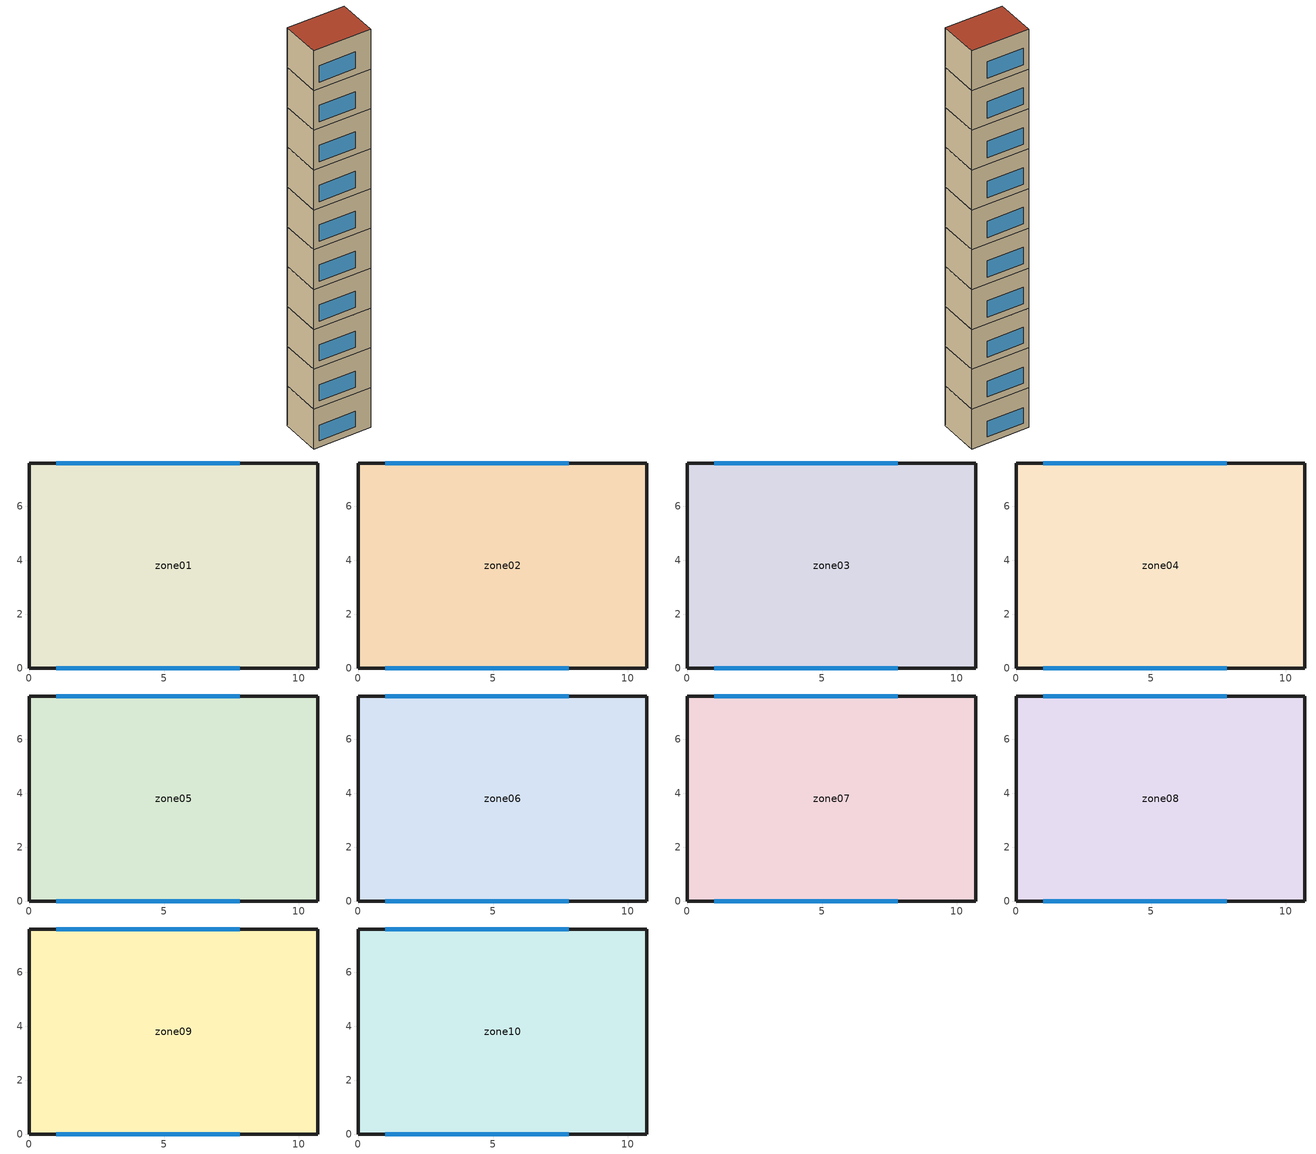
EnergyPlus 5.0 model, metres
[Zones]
zone01
 floor ground (GROUND_FLOOR): 10.7,7.6 10.7,0 0,0 0,7.6 z0
 wall outside (EXT_WALL): 10.7,0 10.7,7.6 0,7.6 0,0 10.7,0 z0:7.7
 window (EXT_WINDOW1): 1,0 7.8,0 / 7.8,7.6 1,7.6 z1.25:4.25
 ceiling to zone02 (ADJ_CEILING): 0,7.6 0,0 10.7,0 10.7,7.6 z7.7
zone02
 floor to zone01 (ADJ_CEILING): 10.7,7.6 10.7,0 0,0 0,7.6 z7.7
 wall outside (EXT_WALL): 10.7,0 10.7,7.6 0,7.6 0,0 10.7,0 z7.7:15.4
 window (EXT_WINDOW1): 1,0 7.8,0 / 7.8,7.6 1,7.6 z8.95:12
 ceiling to zone03 (ADJ_CEILING): 0,7.6 0,0 10.7,0 10.7,7.6 z15.4
zone03
 floor to zone02 (ADJ_CEILING): 10.7,7.6 10.7,0 0,0 0,7.6 z15.4
 wall outside (EXT_WALL): 10.7,0 10.7,7.6 0,7.6 0,0 10.7,0 z15.4:23.1
 window (EXT_WINDOW1): 1,0 7.8,0 / 7.8,7.6 1,7.6 z16.65:19.75
 ceiling to zone04 (ADJ_CEILING): 0,7.6 0,0 10.7,0 10.7,7.6 z23.1
zone04
 floor to zone03 (ADJ_CEILING): 10.7,7.6 10.7,0 0,0 0,7.6 z23.1
 wall outside (EXT_WALL): 10.7,0 10.7,7.6 0,7.6 0,0 10.7,0 z23.1:30.8
 window (EXT_WINDOW1): 1,0 7.8,0 / 7.8,7.6 1,7.6 z24.35:27.5
 ceiling to zone05 (ADJ_CEILING): 0,7.6 0,0 10.7,0 10.7,7.6 z30.8
zone05
 floor to zone04 (ADJ_CEILING): 10.7,7.6 10.7,0 0,0 0,7.6 z30.8
 wall outside (EXT_WALL): 10.7,0 10.7,7.6 0,7.6 0,0 10.7,0 z30.8:38.5
 window (EXT_WINDOW1): 1,0 7.8,0 / 7.8,7.6 1,7.6 z32.05:35.25
 ceiling to zone06 (ADJ_CEILING): 0,7.6 0,0 10.7,0 10.7,7.6 z38.5
zone06
 floor to zone05 (ADJ_CEILING): 10.7,7.6 10.7,0 0,0 0,7.6 z38.5
 wall outside (EXT_WALL): 10.7,0 10.7,7.6 0,7.6 0,0 10.7,0 z38.5:46.2
 window (EXT_WINDOW1): 1,0 7.8,0 / 7.8,7.6 1,7.6 z39.75:42.95
 ceiling to zone07 (ADJ_CEILING): 0,7.6 0,0 10.7,0 10.7,7.6 z46.2
zone07
 floor to zone06 (ADJ_CEILING): 10.7,7.6 10.7,0 0,0 0,7.6 z46.2
 wall outside (EXT_WALL): 10.7,0 10.7,7.6 0,7.6 0,0 10.7,0 z46.2:53.9
 window (EXT_WINDOW1): 1,0 7.8,0 / 7.8,7.6 1,7.6 z47.45:50.65
 ceiling to zone08 (ADJ_CEILING): 0,7.6 0,0 10.7,0 10.7,7.6 z53.9
zone08
 floor to zone07 (ADJ_CEILING): 10.7,7.6 10.7,0 0,0 0,7.6 z53.9
 wall outside (EXT_WALL): 10.7,0 10.7,7.6 0,7.6 0,0 10.7,0 z53.9:61.6
 window (EXT_WINDOW1): 1,0 7.8,0 / 7.8,7.6 1,7.6 z55.15:58.35
 ceiling to zone09 (ADJ_CEILING): 0,7.6 0,0 10.7,0 10.7,7.6 z61.6
zone09
 floor to zone08 (ADJ_CEILING): 10.7,7.6 10.7,0 0,0 0,7.6 z61.6
 wall outside (EXT_WALL): 10.7,0 10.7,7.6 0,7.6 0,0 10.7,0 z61.6:69.3
 window (EXT_WINDOW1): 1,0 7.8,0 / 7.8,7.6 1,7.6 z62.85:66.05
 ceiling to zone10 (ADJ_CEILING): 0,7.6 0,0 10.7,0 10.7,7.6 z69.3
zone10
 floor to zone09 (ADJ_CEILING): 10.7,7.6 10.7,0 0,0 0,7.6 z69.3
 wall outside (EXT_WALL): 10.7,0 10.7,7.6 0,7.6 0,0 10.7,0 z69.3:77
 window (EXT_WINDOW1): 1,0 7.8,0 / 7.8,7.6 1,7.6 z70.55:73.75
 roof outside (EXT_ROOF): 0,7.6 0,0 10.7,0 10.7,7.6 z77
[Building]
TRNSYS18: North Axis {deg}=0; Terrain=City; Loads Convergence Tolerance Value=0; Temperature Convergence Tolerance Value {deltaC}=0; Solar Distribution=FullInteriorAndExterior; Maximum Number of Warmup Days=0
[Site:Location]
not used: Latitude {deg}=0; Longitude {deg}=0; Time Zone {hr}=0; Elevation {m}=0
[Construction]
GROUND_FLOOR; EXT_WALL; EXT_ROOF; ADJ_CEILING; EXT_WINDOW1: 
[WindowProperty:ShadingControl]
ESHADE=0; ISHADE=INPUT 1*MAX_ISHADE : SHADECNTRL=ISHADE_INTERNAL
[SurfaceProperty:OtherSideCoefficients]
BOUNDARY=IDENTICAL; BOUNDARY=INPUT 1*TBOUNDARY; BOUNDARY=INPUT 1*TBOUNDARY_2; BOUNDARY=INPUT 1*TBOUNDARY_3; BOUNDARY=INPUT 1*TGROUND; BOUNDARY=20; BOUNDARY=15
[Zone] Multiplier=1
zone01; zone02; zone03; zone04; zone05; zone06; zone07; zone08; zone09; zone10
